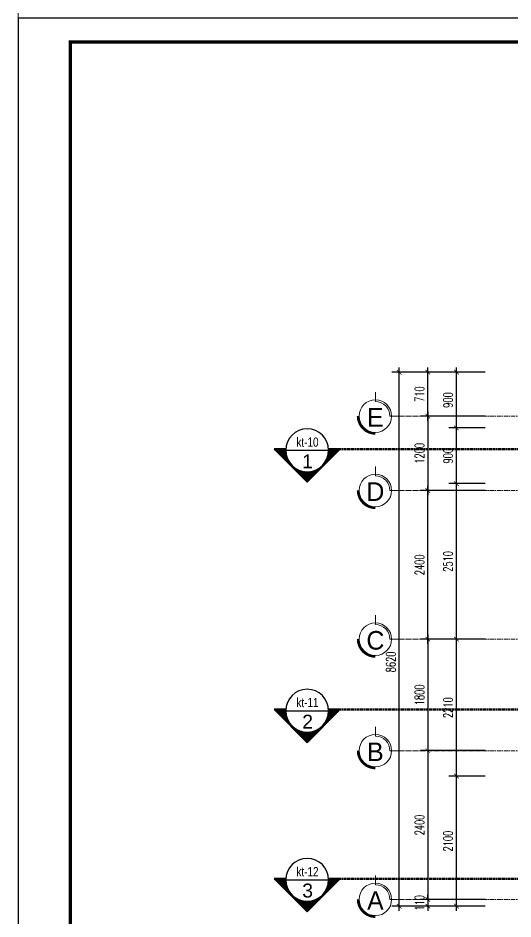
# Model space of a CAD drawing. Header units: millimetres. Extents: x -229618 to 2906, y -178063 to 96806.
# Drawn here: x -217616 to -209623, y -125640 to -111097 of the extents above; entities that cross this region are included whole.
import ezdxf
from ezdxf.enums import TextEntityAlignment as Align

# ---------------------------------------------------------------- set-up
doc = ezdxf.new("R2010")
doc.units = ezdxf.units.MM
doc.header["$LTSCALE"] = 200
doc.header["$MEASUREMENT"] = 0
doc.header["$PDMODE"] = 3
doc.header["$PDSIZE"] = 50
for name, pattern in [('ACAD_ISO07W100', [3, 0, -3]), ('CENTER2', [1.125, 0.75, -0.125, 0.125, -0.125]), ('HIDDEN2', [0.1875, 0.125, -0.0625])]:
    doc.linetypes.add(name, pattern=pattern)
doc.layers.get('0').update_dxf_attribs({"color": 95, "linetype": 'CONTINUOUS'})
doc.layers.get('DEFPOINTS').update_dxf_attribs({"linetype": 'CONTINUOUS'})
for name, color, linetype, lineweight in [('cat', 1, 'CONTINUOUS', 40), ('hatch', 250, 'CONTINUOUS', 5), ('KH cat', 2, 'HIDDEN2', 50), ('thay', 7, 'CONTINUOUS', 18), ('tim', 18, 'CENTER2', 9)]:
    doc.layers.add(name, color=color, linetype=linetype, lineweight=lineweight)
for name, color, linetype in [('DIM', 251, 'CONTINUOUS'), ('KHUNGTEN', 7, 'CONTINUOUS'), ('MANH', 9, 'CONTINUOUS'), ('TEXT', 33, 'CONTINUOUS')]:
    doc.layers.add(name, color=color, linetype=linetype)
doc.layers.add('in', color=203, linetype='CONTINUOUS', lineweight=5, plot=False)
doc.styles.add('Aria H iso', font='Vharial_0.ttf')
doc.styles.add('CHU HOA Day', font='Vharial_0.ttf')
doc.styles.add('CHUC HOA MANH', font='chhbg.shx', dxfattribs={"width": 0.8, "height": 250})
doc.styles.add('dam', font='Vhavanb_0.ttf', dxfattribs={"width": 0.9, "height": 450})
doc.styles.add('Scale', font='vnsimli.shx', dxfattribs={"width": 0.65, "bigfont": 'bigfont.shx'})
doc.dimstyles.new('Scale', dxfattribs={"dimscale": 75, "dimtxt": 2, "dimasz": 1, "dimexe": 1.6, "dimexo": 0, "dimgap": 0.8, "dimtad": 1, "dimdec": 0, "dimzin": 0, "dimdsep": 46, "dimtxsty": 'Scale', "dimblk": 'ARCHTICK', "dimcen": 0.1, "dimdle": 1, "dimclrd": 256, "dimclre": 256, "dimclrt": 3, "dimadec": 0, "dimazin": 0, "dimtfac": 1, "dimtdec": 0, "dimtix": 1, "dimtmove": 2, "dimatfit": 3, "dimldrblk": 'ARCHTICK', "dimfxl": 0, "dimtolj": 1, "dimtzin": 0, "dimarcsym": 0})

# ---------------------------------------------------------------- blocks, each defined once
blk = doc.blocks.new('KhungA3')
at = {"layer": 'DEFPOINTS', "color": 8}
blk.add_lwpolyline([(-3.74, 3.81), (416.31, 3.81), (416.31, 300.81), (-3.74, 300.81)], close=True, dxfattribs=at)
at = {"layer": 'KHUNGTEN', "color": 4, "const_width": 0.724}
blk.add_lwpolyline([(7.54, 8.99), (411.13, 8.99), (411.13, 295.64), (7.54, 295.64)], close=True, dxfattribs=at)
blk = doc.blocks.new('_ArchTick')
at = {"color": 0, "linetype": 'ByBlock', "const_width": 0.15}
blk.add_lwpolyline([(-0.5, -0.5), (0.5, 0.5)], dxfattribs=at)
blk = doc.blocks.new('*D1811')
at = {"layer": 'DEFPOINTS', "color": 0, "linetype": 'Continuous'}
for p in [(-210074, -121123), (-210998, -122923), (-210074, -122923)]:
    blk.add_point(p, dxfattribs=at)
at = {"layer": 'DIM', "linetype": 'Continuous', "lineweight": -2}
for p, q in [((-210074, -121123), (-211118, -121123)), ((-210998, -121048), (-210998, -122998)), ((-210074, -122923), (-211118, -122923))]:
    blk.add_line(p, q, dxfattribs=at)
at = {"layer": 'DIM', "linetype": 'Continuous', "lineweight": -2, "xscale": 75, "yscale": 75, "zscale": 75}
for p, rotation in [((-210998, -121123), 90), ((-210998, -122923), 270)]:
    blk.add_blockref('_ArchTick', p, dxfattribs=dict(at, rotation=rotation))
at = {"layer": 'DIM', "color": 3, "linetype": 'Continuous', "insert": (-211133, -122023), "char_height": 150, "attachment_point": 5, "rotation": 90, "style": 'Scale'}
blk.add_mtext('\\A1;1800', dxfattribs=at)
blk = doc.blocks.new('*D1812')
at = {"layer": 'DEFPOINTS', "color": 0, "linetype": 'Continuous'}
for p in [(-210074, -125323), (-210998, -125433), (-210074, -125433)]:
    blk.add_point(p, dxfattribs=at)
at = {"layer": 'DIM', "linetype": 'Continuous', "lineweight": -2}
for p, q in [((-210074, -125323), (-211118, -125323)), ((-210998, -125323), (-210998, -125248)), ((-210998, -125323), (-210998, -125433)), ((-210074, -125433), (-211118, -125433)), ((-210998, -125433), (-210998, -125508))]:
    blk.add_line(p, q, dxfattribs=at)
at = {"layer": 'DIM', "linetype": 'Continuous', "lineweight": -2, "xscale": 75, "yscale": 75, "zscale": 75}
for p, rotation in [((-210998, -125323), 270), ((-210998, -125433), 90)]:
    blk.add_blockref('_ArchTick', p, dxfattribs=dict(at, rotation=rotation))
at = {"layer": 'DIM', "color": 3, "linetype": 'Continuous', "insert": (-211133, -125378), "char_height": 150, "attachment_point": 5, "rotation": 90, "style": 'Scale'}
blk.add_mtext('\\A1;110', dxfattribs=at)
blk = doc.blocks.new('*D1813')
at = {"layer": 'DEFPOINTS', "color": 0, "linetype": 'Continuous'}
for p in [(-210998, -118723), (-210074, -118723), (-210074, -121123)]:
    blk.add_point(p, dxfattribs=at)
at = {"layer": 'DIM', "linetype": 'Continuous', "lineweight": -2}
for p, q in [((-210998, -121198), (-210998, -118648)), ((-210074, -118723), (-211118, -118723)), ((-210074, -121123), (-211118, -121123))]:
    blk.add_line(p, q, dxfattribs=at)
at = {"layer": 'DIM', "linetype": 'Continuous', "lineweight": -2, "xscale": 75, "yscale": 75, "zscale": 75}
for p, rotation in [((-210998, -118723), 90), ((-210998, -121123), 270)]:
    blk.add_blockref('_ArchTick', p, dxfattribs=dict(at, rotation=rotation))
at = {"layer": 'DIM', "color": 3, "linetype": 'Continuous', "insert": (-211133, -119923), "char_height": 150, "attachment_point": 5, "rotation": 90, "style": 'Scale'}
blk.add_mtext('\\A1;2400', dxfattribs=at)
blk = doc.blocks.new('*D1814')
at = {"layer": 'DEFPOINTS', "color": 0, "linetype": 'Continuous'}
for p in [(-210998, -116813), (-210074, -116813), (-210074, -117523)]:
    blk.add_point(p, dxfattribs=at)
at = {"layer": 'DIM', "linetype": 'Continuous', "lineweight": -2}
for p, q in [((-210998, -117598), (-210998, -116738)), ((-210074, -116813), (-211118, -116813)), ((-210074, -117523), (-211118, -117523))]:
    blk.add_line(p, q, dxfattribs=at)
at = {"layer": 'DIM', "linetype": 'Continuous', "lineweight": -2, "xscale": 75, "yscale": 75, "zscale": 75}
for p, rotation in [((-210998, -116813), 90), ((-210998, -117523), 270)]:
    blk.add_blockref('_ArchTick', p, dxfattribs=dict(at, rotation=rotation))
at = {"layer": 'DIM', "color": 3, "linetype": 'Continuous', "insert": (-211133, -117168), "char_height": 150, "attachment_point": 5, "rotation": 90, "style": 'Scale'}
blk.add_mtext('\\A1;710', dxfattribs=at)
blk = doc.blocks.new('*D1816')
at = {"layer": 'DEFPOINTS', "color": 0, "linetype": 'Continuous'}
for p in [(-211460, -116813), (-210074, -116813), (-210074, -125433)]:
    blk.add_point(p, dxfattribs=at)
at = {"layer": 'DIM', "linetype": 'Continuous', "lineweight": -2}
for p, q in [((-211460, -125508), (-211460, -116738)), ((-210074, -116813), (-211580, -116813)), ((-210074, -125433), (-211580, -125433))]:
    blk.add_line(p, q, dxfattribs=at)
at = {"layer": 'DIM', "linetype": 'Continuous', "lineweight": -2, "xscale": 75, "yscale": 75, "zscale": 75}
for p, rotation in [((-211460, -116813), 90), ((-211460, -125433), 270)]:
    blk.add_blockref('_ArchTick', p, dxfattribs=dict(at, rotation=rotation))
at = {"layer": 'DIM', "color": 3, "linetype": 'Continuous', "insert": (-211595, -121491), "char_height": 150, "attachment_point": 5, "rotation": 90, "style": 'Scale'}
blk.add_mtext('\\A1;8620', dxfattribs=at)
blk = doc.blocks.new('tr')
at = {"layer": 'thay', "ltscale": 600}
for p, q in [((0, -200), (0, 0)), ((313, -513), (513, -513))]:
    blk.add_line(p, q, dxfattribs=at)
at = {"layer": 'thay', "ltscale": 600, "const_width": 50}
blk.add_lwpolyline([(-375, -513, 0.414214), (0, -888, 0.414214)], format="xyb", dxfattribs=at)
at = {"layer": 'thay', "ltscale": 600}
blk.add_circle((0, -513), 350, dxfattribs=at)
blk.add_arc((0, -513), 313, 0, 90, dxfattribs=at)
at = {"layer": 'TEXT', "linetype": 'Continuous', "style": 'Aria H iso'}
blk.add_attdef('A', text='', height=350, dxfattribs=at).set_placement((0, -671), align=Align.CENTER)
blk = doc.blocks.new('can')
at = {"layer": 'hatch'}
h = blk.add_hatch(dxfattribs=at)
h.set_pattern_fill('ANSI31', color=256, scale=77, style=0)
h.set_pattern_definition([(45, (-226987.2, -81426.4), (-6.80590277, 6.80590277), [])])
h.paths.add_polyline_path([(462, 0, -0.01239), (461, -23), (712, -23), (0, 689), (-712, -23), (-461, -23, -0.01239), (-462, 0, -1)])
at = {"layer": 'cat', "linetype": 'Continuous', "const_width": 49.9}
for points in [[(-461, -23), (-712, -23)], [(461, -23), (712, -23)]]:
    blk.add_lwpolyline(points, dxfattribs=at)
at = {"layer": 'MANH', "linetype": 'Continuous'}
for p in [(-712, -23), (712, -23)]:
    blk.add_line(p, (0, 689), dxfattribs=at)
at = {"layer": 'MANH'}
blk.add_line((-462, 0), (462, 0), dxfattribs=at)
blk.add_circle((0, 0), 462, dxfattribs=at)
at = {"layer": 'TEXT', "style": 'CHU HOA Day'}
blk.add_attdef('A', text='', height=300, dxfattribs=at).set_placement((9, 86), align=Align.CENTER)
at = {"layer": 'TEXT', "style": 'CHUC HOA MANH', "width": 0.65}
blk.add_attdef('KT-00', text='', height=230, dxfattribs=at).set_placement((6, -276), align=Align.CENTER)
blk = doc.blocks.new('*D2021')
at = {"layer": 'DEFPOINTS', "color": 0, "linetype": 'Continuous'}
for p in [(-210537, -123333), (-210074, -123333), (-210074, -125433)]:
    blk.add_point(p, dxfattribs=at)
at = {"layer": 'DIM', "linetype": 'Continuous', "lineweight": -2}
for p, q in [((-210537, -125508), (-210537, -123258)), ((-210074, -123333), (-210657, -123333)), ((-210074, -125433), (-210657, -125433))]:
    blk.add_line(p, q, dxfattribs=at)
at = {"layer": 'DIM', "linetype": 'Continuous', "lineweight": -2, "xscale": 75, "yscale": 75, "zscale": 75}
for p, rotation in [((-210537, -123333), 90), ((-210537, -125433), 270)]:
    blk.add_blockref('_ArchTick', p, dxfattribs=dict(at, rotation=rotation))
at = {"layer": 'DIM', "color": 3, "linetype": 'Continuous', "insert": (-210672, -124383), "char_height": 150, "attachment_point": 5, "rotation": 90, "style": 'Scale'}
blk.add_mtext('\\A1;2100', dxfattribs=at)
blk = doc.blocks.new('*D2022')
at = {"layer": 'DEFPOINTS', "color": 0, "linetype": 'Continuous'}
for p in [(-210537, -121123), (-210074, -121123), (-210074, -123333)]:
    blk.add_point(p, dxfattribs=at)
at = {"layer": 'DIM', "linetype": 'Continuous', "lineweight": -2}
for p, q in [((-210074, -121123), (-210657, -121123)), ((-210537, -123408), (-210537, -121048)), ((-210074, -123333), (-210657, -123333))]:
    blk.add_line(p, q, dxfattribs=at)
at = {"layer": 'DIM', "linetype": 'Continuous', "lineweight": -2, "xscale": 75, "yscale": 75, "zscale": 75}
for p, rotation in [((-210537, -121123), 90), ((-210537, -123333), 270)]:
    blk.add_blockref('_ArchTick', p, dxfattribs=dict(at, rotation=rotation))
at = {"layer": 'DIM', "color": 3, "linetype": 'Continuous', "insert": (-210672, -122228), "char_height": 150, "attachment_point": 5, "rotation": 90, "style": 'Scale'}
blk.add_mtext('\\A1;2210', dxfattribs=at)
blk = doc.blocks.new('*D2023')
at = {"layer": 'DEFPOINTS', "color": 0, "linetype": 'Continuous'}
for p in [(-210537, -118613), (-210074, -118613), (-210074, -121123)]:
    blk.add_point(p, dxfattribs=at)
at = {"layer": 'DIM', "linetype": 'Continuous', "lineweight": -2}
for p, q in [((-210074, -118613), (-210657, -118613)), ((-210537, -121198), (-210537, -118538)), ((-210074, -121123), (-210657, -121123))]:
    blk.add_line(p, q, dxfattribs=at)
at = {"layer": 'DIM', "linetype": 'Continuous', "lineweight": -2, "xscale": 75, "yscale": 75, "zscale": 75}
for p, rotation in [((-210537, -118613), 90), ((-210537, -121123), 270)]:
    blk.add_blockref('_ArchTick', p, dxfattribs=dict(at, rotation=rotation))
at = {"layer": 'DIM', "color": 3, "linetype": 'Continuous', "insert": (-210672, -119868), "char_height": 150, "attachment_point": 5, "rotation": 90, "style": 'Scale'}
blk.add_mtext('\\A1;2510', dxfattribs=at)
blk = doc.blocks.new('*D2024')
at = {"layer": 'DEFPOINTS', "color": 0, "linetype": 'Continuous'}
for p in [(-210537, -116813), (-210074, -116813), (-210074, -117713)]:
    blk.add_point(p, dxfattribs=at)
at = {"layer": 'DIM', "linetype": 'Continuous', "lineweight": -2}
for p, q in [((-210537, -117788), (-210537, -116738)), ((-210074, -116813), (-210657, -116813)), ((-210074, -117713), (-210657, -117713))]:
    blk.add_line(p, q, dxfattribs=at)
at = {"layer": 'DIM', "linetype": 'Continuous', "lineweight": -2, "xscale": 75, "yscale": 75, "zscale": 75}
for p, rotation in [((-210537, -116813), 90), ((-210537, -117713), 270)]:
    blk.add_blockref('_ArchTick', p, dxfattribs=dict(at, rotation=rotation))
at = {"layer": 'DIM', "color": 3, "linetype": 'Continuous', "insert": (-210672, -117263), "char_height": 150, "attachment_point": 5, "rotation": 90, "style": 'Scale'}
blk.add_mtext('\\A1;900', dxfattribs=at)
blk = doc.blocks.new('*D2080')
at = {"layer": 'DEFPOINTS', "color": 0, "linetype": 'Continuous'}
for p in [(-210074, -117523), (-210998, -118723), (-210074, -118723)]:
    blk.add_point(p, dxfattribs=at)
at = {"layer": 'DIM', "linetype": 'Continuous', "lineweight": -2}
for p, q in [((-210998, -117448), (-210998, -118798)), ((-210074, -117523), (-211118, -117523)), ((-210074, -118723), (-211118, -118723))]:
    blk.add_line(p, q, dxfattribs=at)
at = {"layer": 'DIM', "linetype": 'Continuous', "lineweight": -2, "xscale": 75, "yscale": 75, "zscale": 75}
for p, rotation in [((-210998, -117523), 90), ((-210998, -118723), 270)]:
    blk.add_blockref('_ArchTick', p, dxfattribs=dict(at, rotation=rotation))
at = {"layer": 'DIM', "color": 3, "linetype": 'Continuous', "insert": (-211133, -118123), "char_height": 150, "attachment_point": 5, "rotation": 90, "style": 'Scale'}
blk.add_mtext('\\A1;1200', dxfattribs=at)
blk = doc.blocks.new('*D2082')
at = {"layer": 'DEFPOINTS', "color": 0, "linetype": 'Continuous'}
for p in [(-210074, -122923), (-210998, -125323), (-210074, -125323)]:
    blk.add_point(p, dxfattribs=at)
at = {"layer": 'DIM', "linetype": 'Continuous', "lineweight": -2}
for p, q in [((-210998, -122848), (-210998, -125398)), ((-210074, -122923), (-211118, -122923)), ((-210074, -125323), (-211118, -125323))]:
    blk.add_line(p, q, dxfattribs=at)
at = {"layer": 'DIM', "linetype": 'Continuous', "lineweight": -2, "xscale": 75, "yscale": 75, "zscale": 75}
for p, rotation in [((-210998, -122923), 90), ((-210998, -125323), 270)]:
    blk.add_blockref('_ArchTick', p, dxfattribs=dict(at, rotation=rotation))
at = {"layer": 'DIM', "color": 3, "linetype": 'Continuous', "insert": (-211133, -124123), "char_height": 150, "attachment_point": 5, "rotation": 90, "style": 'Scale'}
blk.add_mtext('\\A1;2400', dxfattribs=at)
blk = doc.blocks.new('*D2161')
at = {"layer": 'DEFPOINTS', "color": 0}
for p in [(-210537, -117713), (-210074, -117713), (-210074, -118613)]:
    blk.add_point(p, dxfattribs=at)
at = {"layer": 'DIM', "lineweight": -2}
for p, q in [((-210537, -118688), (-210537, -117638)), ((-210074, -117713), (-210657, -117713)), ((-210074, -118613), (-210657, -118613))]:
    blk.add_line(p, q, dxfattribs=at)
at = {"layer": 'DIM', "lineweight": -2, "xscale": 75, "yscale": 75, "zscale": 75}
for p, rotation in [((-210537, -117713), 90), ((-210537, -118613), 270)]:
    blk.add_blockref('_ArchTick', p, dxfattribs=dict(at, rotation=rotation))
at = {"layer": 'DIM', "color": 3, "insert": (-210672, -118163), "char_height": 150, "attachment_point": 5, "rotation": 90, "style": 'Scale'}
blk.add_mtext('\\A1;900', dxfattribs=at)

msp = doc.modelspace()

# ---------------------------------------------------------------- linework, layer by layer
at = {"layer": 'in', "linetype": 'Continuous'}
for points in [[(-217616.4, -111096.6), (-186113.1, -111096.6), (-186113.1, -88821.6), (-217616.4, -88821.6)], [(-217616.4, -133371.6), (-186113.1, -133371.6), (-186113.1, -111096.6), (-217616.4, -111096.6)]]:
    msp.add_lwpolyline(points, close=True, dxfattribs=at)
at = {"layer": 'KH cat', "linetype": 'ACAD_ISO07W100', "ltscale": 0.05}
for p, q in [((-212412, -118057.6), (-193040.3, -118057.6)), ((-212412, -122260.8), (-193040.3, -122260.8)), ((-212412, -124991), (-193040.3, -124991))]:
    msp.add_line(p, q, dxfattribs=at)
at = {"layer": 'tim', "ltscale": 0.5}
for p, q in [((-211460, -117523.2), (-193669.7, -117523.2)), ((-211460, -118723.2), (-193669.7, -118723.2)), ((-211460, -121123.2), (-193669.7, -121123.2)), ((-211460, -122923.2), (-193669.7, -122923.2)), ((-211460, -125323.2), (-193669.7, -125323.2))]:
    msp.add_line(p, q, dxfattribs=at)

# ---------------------------------------------------------------- block references
at = {"layer": 'KHUNGTEN', "xscale": 75, "yscale": 75, "zscale": 75.00000000000009}
msp.add_blockref('KhungA3', (-217336, -133657.6), dxfattribs=at)
at = {"layer": 'MANH', "xscale": -0.75, "yscale": 0.75, "zscale": 0.75, "rotation": 270}
for p in [(-211460, -117523.2), (-211460, -118723.2), (-211460, -121123.2), (-211460, -122923.2), (-211460, -125323.2)]:
    msp.add_blockref('tr', p, dxfattribs=at)
at = {"layer": 'TEXT', "linetype": 'Continuous'}
ref = msp.add_blockref('can', (-212946, -118074.8), dxfattribs=dict(at, xscale=-0.749999999825377, yscale=0.7499999997962732, zscale=0.7499999997956535, rotation=180))
ref.add_attrib('A', '1', dxfattribs={"height": 225, "style": 'CHU HOA Day'}).set_placement((-212939.2, -118364.3), align=Align.CENTER)
ref.add_attrib('KT-00', 'kt-10', dxfattribs={"color": 3, "height": 150, "style": 'CHUC HOA MANH', "width": 0.8}).set_placement((-212941.6, -118017.5), align=Align.CENTER)
ref = msp.add_blockref('can', (-212946, -122278), dxfattribs=dict(at, xscale=-0.749999999825377, yscale=0.7499999997962732, zscale=0.7499999997956535, rotation=180))
ref.add_attrib('A', '2', dxfattribs={"height": 225, "style": 'CHU HOA Day'}).set_placement((-212939.2, -122567.5), align=Align.CENTER)
ref.add_attrib('KT-00', 'kt-11', dxfattribs={"color": 3, "height": 150, "style": 'CHUC HOA MANH', "width": 0.8}).set_placement((-212941.6, -122220.6), align=Align.CENTER)
ref = msp.add_blockref('can', (-212946, -125008.2), dxfattribs=dict(at, xscale=-0.749999999825377, yscale=0.7499999997962732, zscale=0.7499999997956535, rotation=180))
ref.add_attrib('A', '3', dxfattribs={"height": 225, "style": 'CHU HOA Day'}).set_placement((-212939.2, -125293.7), align=Align.CENTER)
ref.add_attrib('KT-00', 'kt-12', dxfattribs={"color": 3, "height": 150, "style": 'CHUC HOA MANH', "width": 0.8}).set_placement((-212941.6, -124950.9), align=Align.CENTER)

# ---------------------------------------------------------------- texts
at = {"layer": 'TEXT', "linetype": 'Continuous', "style": 'dam'}
for s, p in [('e', (-211844.9, -117541.7)), ('d', (-211844.9, -118741.7)), ('c', (-211844.9, -121141.7)), ('b', (-211844.9, -122941.7)), ('a', (-211844.9, -125341.7))]:
    msp.add_text(s, height=300, dxfattribs=at).set_placement(p, align=Align.MIDDLE)

# ---------------------------------------------------------------- dimensions: what is measured, and where the dimension line sits
at = {"layer": 'DIM', "linetype": 'Continuous'}
dim = msp.add_linear_dim(base=(-211460, -116813.2), p1=(-210073.7, -125433.2), p2=(-210073.7, -116813.2), angle=270, dimstyle='Scale', dxfattribs=at)
dim.commit()
dim.dimension.update_dxf_attribs({"geometry": '*D1816', "text_midpoint": (-211595, -121490.9), "dimtype": 160})
for base, p1, p2, picture, middle in [((-210998.4, -116813.2), (-210073.7, -117523.2), (-210073.7, -116813.2), '*D1814', (-211133.4, -117168.2)), ((-210998.4, -118723.2), (-210073.7, -121123.2), (-210073.7, -118723.2), '*D1813', (-211133.4, -119923.2)), ((-210998.4, -122923.2), (-210073.7, -121123.2), (-210073.7, -122923.2), '*D1811', (-211133.4, -122023.2)), ((-210998.4, -125433.2), (-210073.7, -125323.2), (-210073.7, -125433.2), '*D1812', (-211133.4, -125378.2))]:
    dim = msp.add_linear_dim(base=base, p1=p1, p2=p2, angle=270, dimstyle='Scale', dxfattribs=at)
    dim.commit()
    dim.dimension.update_dxf_attribs({"geometry": picture, "text_midpoint": middle})
for base, p1, p2, picture, middle in [((-210536.8, -116813.2), (-210073.7, -117713.2), (-210073.7, -116813.2), '*D2024', (-210671.8, -117263.2)), ((-210998.4, -118723.2), (-210073.7, -117523.2), (-210073.7, -118723.2), '*D2080', (-211133.4, -118123.2)), ((-210536.8, -118613.2), (-210073.7, -121123.2), (-210073.7, -118613.2), '*D2023', (-210671.8, -119868.2)), ((-210536.8, -121123.2), (-210073.7, -123333.2), (-210073.7, -121123.2), '*D2022', (-210671.8, -122228.2)), ((-210998.4, -125323.2), (-210073.7, -122923.2), (-210073.7, -125323.2), '*D2082', (-211133.4, -124123.2)), ((-210536.8, -123333.2), (-210073.7, -125433.2), (-210073.7, -123333.2), '*D2021', (-210671.8, -124383.2))]:
    dim = msp.add_linear_dim(base=base, p1=p1, p2=p2, angle=270, dimstyle='Scale', override={"dimfxl": 70}, dxfattribs=at)
    dim.commit()
    dim.dimension.update_dxf_attribs({"geometry": picture, "text_midpoint": middle})
at = {"layer": 'DIM'}
dim = msp.add_linear_dim(base=(-210536.8, -117713.2), p1=(-210073.7, -118613.2), p2=(-210073.7, -117713.2), angle=270, dimstyle='Scale', dxfattribs=at)
dim.commit()
dim.dimension.update_dxf_attribs({"geometry": '*D2161', "text_midpoint": (-210671.8, -118163.2)})

doc.saveas('drawing.dxf')
